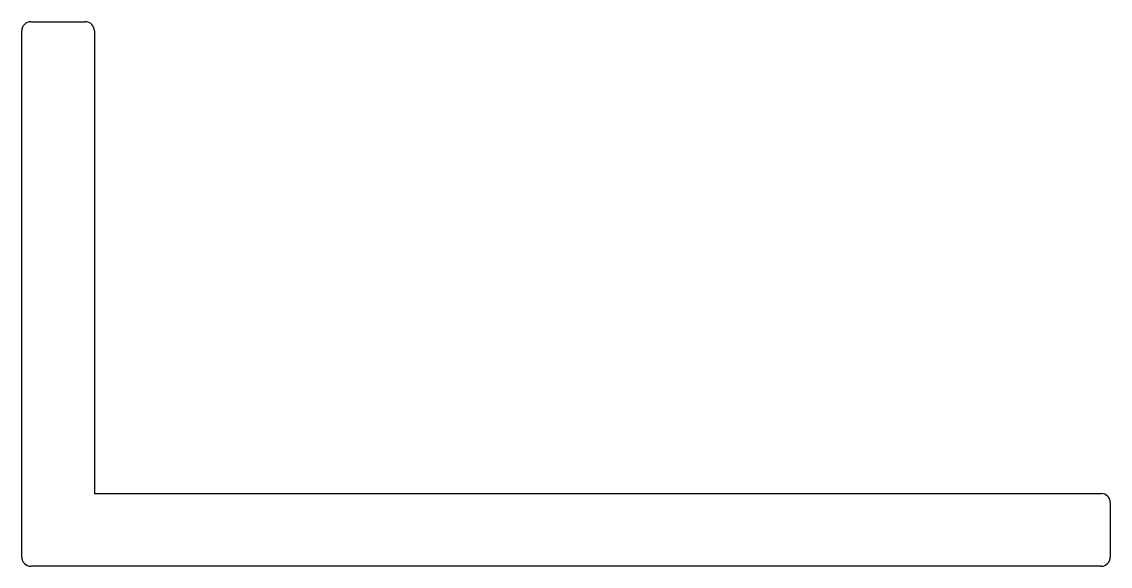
# Model space of a CAD drawing. Extents: x 1859.7 to 1889.7, y 2204.1 to 2219.1.
import ezdxf

# ---------------------------------------------------------------- set-up
doc = ezdxf.new("R2010")
doc.units = 0
doc.layers.get('0').update_dxf_attribs({"linetype": 'CONTINUOUS'})

msp = doc.modelspace()

# ---------------------------------------------------------------- linework, layer by layer
at = {"color": 0, "linetype": 'BYBLOCK'}
for p, q in [((1859.999, 2219.114), (1861.499, 2219.114)), ((1859.749, 2204.364), (1859.749, 2218.864)), ((1861.749, 2218.864), (1861.749, 2206.114)), ((1861.749, 2206.114), (1889.499, 2206.114)), ((1889.749, 2205.864), (1889.749, 2204.364)), ((1889.499, 2204.114), (1859.999, 2204.114))]:
    msp.add_line(p, q, dxfattribs=at)
for centre, start, end in [((1859.999, 2218.864), 90, 180), ((1861.499, 2218.864), 0, 90), ((1889.499, 2205.864), 0, 90), ((1859.999, 2204.364), 180, 270), ((1889.499, 2204.364), 270, 0)]:
    msp.add_arc(centre, 0.25, start, end, dxfattribs=at)

doc.saveas('drawing.dxf')
